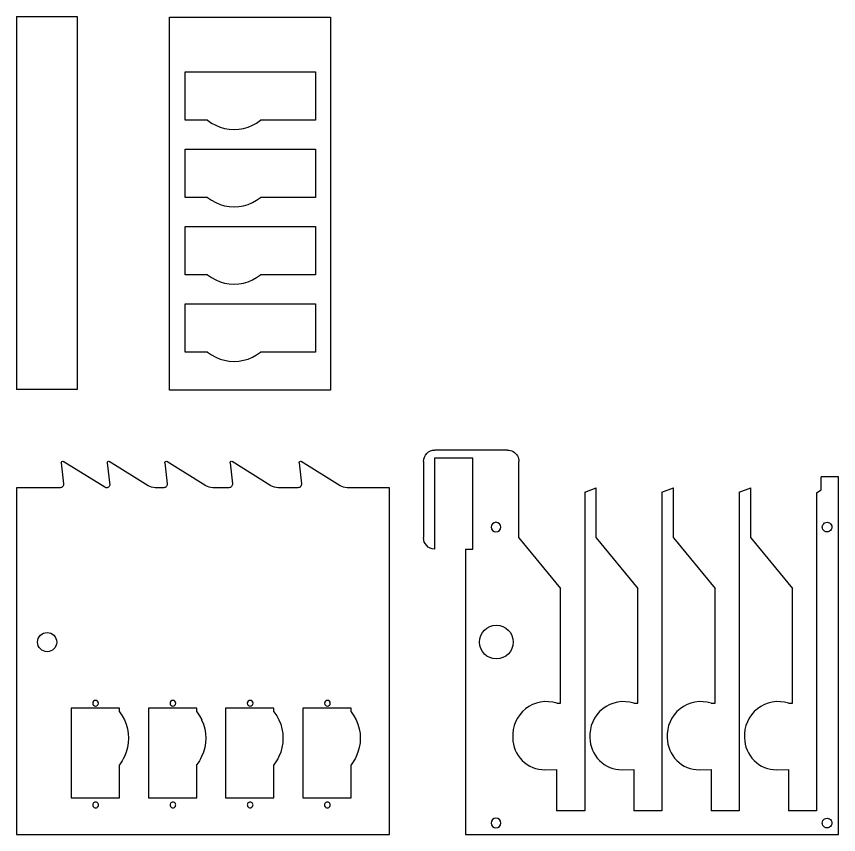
# Model space of a CAD drawing. Header units: millimetres. Extents: x -658 to 1307, y -81 to 472.
# Drawn here: x 0 to 214.3, y 240 to 453.2 of the extents above; entities that cross this region are included whole.
import ezdxf

# ---------------------------------------------------------------- set-up
doc = ezdxf.new("R2010")
doc.units = ezdxf.units.MM
doc.layers.get('0').update_dxf_attribs({"true_color": 0xffffff})

# ---------------------------------------------------------------- blocks, each defined once
blk = doc.blocks.new('Group_2')
for p, q in [((0, 0), (0, 41.95, 0)), ((0, 41.95, 0), (97.2, 41.95, 0)), ((97.2, 41.95, 0), (97.2, 0, 0)), ((9.94, 31.99, 0), (9.94, 37.88, 0)), ((9.94, 37.88, 0), (22.54, 37.88, 0)), ((22.54, 37.88, 0), (22.54, 3.89, 0)), ((30.08, 31.99, 0), (30.08, 37.88, 0)), ((30.08, 37.88, 0), (42.68, 37.88, 0)), ((42.68, 37.88, 0), (42.68, 3.89, 0)), ((50.22, 37.88, 0), (62.82, 37.88, 0)), ((50.22, 31.99, 0), (50.22, 37.88, 0)), ((62.82, 37.88, 0), (62.82, 3.89, 0)), ((70.36, 37.88, 0), (82.96, 37.88, 0)), ((70.36, 31.99, 0), (70.36, 37.88, 0)), ((82.96, 37.88, 0), (82.96, 3.89, 0)), ((9.94, 3.89, 0), (9.94, 18.19, 0)), ((30.08, 3.89, 0), (30.08, 18.19, 0)), ((50.22, 3.89, 0), (50.22, 18.19, 0)), ((70.36, 3.89, 0), (70.36, 18.19, 0)), ((22.54, 3.89, 0), (9.94, 3.89, 0)), ((42.68, 3.89, 0), (30.08, 3.89, 0)), ((62.82, 3.89, 0), (50.22, 3.89, 0)), ((82.96, 3.89, 0), (70.36, 3.89, 0)), ((97.2, 0, 0), (0, 0))]:
    blk.add_line(p, q)
for points in [[(9.94, 31.99, 0), (9.23, 30.98, 0), (8.63, 29.89, 0), (8.16, 28.74, 0), (7.82, 27.55, 0), (7.61, 26.33, 0), (7.54, 25.09, 0), (7.61, 23.85, 0), (7.82, 22.63, 0), (8.16, 21.44, 0), (8.63, 20.29, 0), (9.23, 19.21, 0), (9.94, 18.19, 0)], [(30.08, 31.99, 0), (29.37, 30.98, 0), (28.77, 29.89, 0), (28.3, 28.74, 0), (27.96, 27.55, 0), (27.75, 26.33, 0), (27.68, 25.09, 0), (27.75, 23.85, 0), (27.96, 22.63, 0), (28.3, 21.44, 0), (28.77, 20.29, 0), (29.37, 19.21, 0), (30.08, 18.19, 0)], [(50.22, 31.99, 0), (49.51, 30.98, 0), (48.91, 29.89, 0), (48.44, 28.74, 0), (48.1, 27.55, 0), (47.89, 26.33, 0), (47.82, 25.09, 0), (47.89, 23.85, 0), (48.1, 22.63, 0), (48.44, 21.44, 0), (48.91, 20.29, 0), (49.51, 19.21, 0), (50.22, 18.19, 0)], [(70.36, 31.99, 0), (69.64, 30.98, 0), (69.05, 29.89, 0), (68.58, 28.74, 0), (68.23, 27.55, 0), (68.03, 26.33, 0), (67.96, 25.09, 0), (68.03, 23.85, 0), (68.23, 22.63, 0), (68.58, 21.44, 0), (69.05, 20.29, 0), (69.64, 19.21, 0), (70.36, 18.19, 0)]]:
    blk.add_polyline3d(points)
blk = doc.blocks.new('Component_14')
for p, q in [((12.4, 23.32, 0), (-0.2, 23.32, 0)), ((-0.2, 23.32, 0), (-0.2, 0, 0)), ((12.4, 22.41, 0), (12.4, 23.32, 0)), ((12.4, 0, 0), (12.4, 8.62, 0)), ((-0.2, 0, 0), (12.4, 0, 0))]:
    blk.add_line(p, q)
blk.add_polyline3d([(12.4, 22.41, 0), (13.11, 21.4, 0), (13.71, 20.31, 0)])
at = {"extrusion": (6.59105e-05, 0.000105265, -1)}
blk.add_arc((-3.52, 15.52, 0), 11.24, 154.7789, 205.2211, dxfattribs=at)
at = {"extrusion": (0.000107199, 8.5818e-05, -1)}
blk.add_arc((-3.52, 15.52, 0), 11.24, 205.2211, 217.8529, dxfattribs=at)
blk = doc.blocks.new('Group_12')
for p, q in [((23.02, 75, 0), (12.19, 81.72, 0)), ((34.35, 75.42, 0), (24.19, 81.72, 0)), ((49.35, 75.42, 0), (39.19, 81.72, 0)), ((66.35, 75.42, 0), (56.19, 81.72, 0)), ((84.35, 75.42, 0), (74.19, 81.72, 0)), ((11.68, 81.4, 0), (12.29, 75.89, 0)), ((23.68, 81.4, 0), (24.32, 75.58, 0)), ((38.68, 81.4, 0), (39.29, 75.89, 0)), ((55.68, 81.4, 0), (56.29, 75.89, 0)), ((73.68, 81.4, 0), (74.29, 75.89, 0)), ((0, 74.89, 0), (0, -15.48, 0.01)), ((9.7, 74.89, 0), (0, 74.89, 0)), ((11.39, 74.89, 0), (9.7, 74.89, 0)), ((38.39, 74.89, 0), (36.2, 74.89, 0)), ((55.39, 74.89, 0), (51.2, 74.89, 0)), ((73.39, 74.89, 0), (68.2, 74.89, 0)), ((97.2, 74.89, 0), (86.2, 74.89, 0)), ((97.2, -15.48, 0.01), (97.2, 74.89, 0)), ((0, -15.48, 0.01), (97.2, -15.48, 0.01))]:
    blk.add_line(p, q)
for points in [[(19.89, -7.76, 0.01), (19.92, -7.95, 0.01), (19.99, -8.13, 0.01), (20.11, -8.29, 0.01), (20.27, -8.4, 0.01), (20.45, -8.48, 0.01), (20.64, -8.51, 0.01), (20.84, -8.48, 0.01), (21.02, -8.4, 0.01), (21.17, -8.29, 0.01), (21.29, -8.13, 0.01), (21.37, -7.95, 0.01), (21.39, -7.76, 0.01), (21.37, -7.56, 0.01), (21.29, -7.38, 0.01), (21.17, -7.22, 0.01), (21.02, -7.11, 0.01), (20.84, -7.03, 0.01), (20.64, -7.01, 0.01), (20.45, -7.03, 0.01), (20.27, -7.11, 0.01), (20.11, -7.22, 0.01), (19.99, -7.38, 0.01), (19.92, -7.56, 0.01), (19.89, -7.76, 0.01)], [(40.03, -7.76, 0.01), (40.06, -7.95, 0.01), (40.13, -8.13, 0.01), (40.25, -8.29, 0.01), (40.41, -8.4, 0.01), (40.59, -8.48, 0.01), (40.78, -8.51, 0.01), (40.97, -8.48, 0.01), (41.16, -8.4, 0.01), (41.31, -8.29, 0.01), (41.43, -8.13, 0.01), (41.5, -7.95, 0.01), (41.53, -7.76, 0.01), (41.5, -7.56, 0.01), (41.43, -7.38, 0.01), (41.31, -7.22, 0.01), (41.16, -7.11, 0.01), (40.97, -7.03, 0.01), (40.78, -7.01, 0.01), (40.59, -7.03, 0.01), (40.41, -7.11, 0.01), (40.25, -7.22, 0.01), (40.13, -7.38, 0.01), (40.06, -7.56, 0.01), (40.03, -7.76, 0.01)], [(60.17, -7.76, 0.01), (60.19, -7.95, 0.01), (60.27, -8.13, 0.01), (60.39, -8.29, 0.01), (60.54, -8.4, 0.01), (60.72, -8.48, 0.01), (60.92, -8.51, 0.01), (61.11, -8.48, 0.01), (61.29, -8.4, 0.01), (61.45, -8.29, 0.01), (61.57, -8.13, 0.01), (61.64, -7.95, 0.01), (61.67, -7.76, 0.01), (61.64, -7.56, 0.01), (61.57, -7.38, 0.01), (61.45, -7.22, 0.01), (61.29, -7.11, 0.01), (61.11, -7.03, 0.01), (60.92, -7.01, 0.01), (60.72, -7.03, 0.01), (60.54, -7.11, 0.01), (60.39, -7.22, 0.01), (60.27, -7.38, 0.01), (60.19, -7.56, 0.01), (60.17, -7.76, 0.01)], [(80.31, -7.76, 0.01), (80.33, -7.95, 0.01), (80.41, -8.13, 0.01), (80.53, -8.29, 0.01), (80.68, -8.4, 0.01), (80.86, -8.48, 0.01), (81.06, -8.51, 0.01), (81.25, -8.48, 0.01), (81.43, -8.4, 0.01), (81.59, -8.29, 0.01), (81.71, -8.13, 0.01), (81.78, -7.95, 0.01), (81.81, -7.76, 0.01), (81.78, -7.56, 0.01), (81.71, -7.38, 0.01), (81.59, -7.22, 0.01), (81.43, -7.11, 0.01), (81.25, -7.03, 0.01), (81.06, -7.01, 0.01), (80.86, -7.03, 0.01), (80.68, -7.11, 0.01), (80.53, -7.22, 0.01), (80.41, -7.38, 0.01), (80.33, -7.56, 0.01), (80.31, -7.76, 0.01)]]:
    blk.add_polyline3d(points, close=True)
blk.add_circle((8, 34.67, 0.01), 2.5)
at = {"extrusion": (0, 0, -1)}
for centre in [(-20.64, 18.74, -0.01), (-40.78, 18.74, -0.01), (-60.92, 18.74, -0.01), (-81.06, 18.74, -0.01)]:
    blk.add_circle(centre, 0.75, dxfattribs=at)
for centre, radius, start, end in [((-12.01, 81.44, 0), 0.337, 353.6598, 121.8274), ((-24.01, 81.44, 0), 0.337, 353.6598, 121.8274), ((-39.01, 81.44, 0), 0.337, 353.6598, 121.8274), ((-56.01, 81.44, 0), 0.337, 353.6598, 121.8274), ((-74.01, 81.44, 0), 0.337, 353.6598, 121.8274), ((-11.39, 75.79, 0), 0.901, 173.6598, 270), ((-23.48, 75.73, 0), 0.86, 189.9219, 301.8274), ((-36.2, 78.4, 0), 3.51, 270, 301.8274), ((-38.39, 75.79, 0), 0.901, 173.6598, 270), ((-51.2, 78.4, 0), 3.51, 270, 301.8274), ((-55.39, 75.79, 0), 0.901, 173.6598, 270), ((-68.2, 78.4, 0), 3.51, 270, 301.8274), ((-73.39, 75.79, 0), 0.901, 173.6598, 270), ((-86.2, 78.4, 0), 3.51, 270, 301.8274)]:
    blk.add_arc(centre, radius, start, end, dxfattribs=at)
for p in [(14.44, -5.91, 0.01), (34.58, -5.91, 0.01), (54.72, -5.91, 0.01), (74.86, -5.91, 0.01)]:
    blk.add_blockref('Component_14', p)
blk = doc.blocks.new('Group_5')
for p, q in [((0, 15.82, 0), (0, 0, 0)), ((0, 15.82, 0), (97.2, 15.82, 0)), ((97.2, 0, 0), (97.2, 15.82, 0)), ((0, 0, 0), (97.2, 0, 0))]:
    blk.add_line(p, q)
blk = doc.blocks.new('Group_19')
for p, q in [((86.32, 100.2, 0), (105.2, 100.2, 0)), ((83.32, 89.06, 0), (83.32, 97.2, 0)), ((95.3, 98.1, 0), (105.3, 98.1, 0)), ((95.3, 74.37, 0), (95.3, 98.1, 0)), ((105.3, 98.1, 0), (105.3, 74.37, 0)), ((108.2, 97.2, 0), (108.2, 77.37, 0)), ((0, 0, 0), (0, 93.21, 0)), ((0, 93.21, 0), (4.56, 93.21, 0)), ((4.56, 89.84, 0), (4.56, 93.21, 0)), ((22.87, 77.29, 0), (22.87, 90.35, 0)), ((25.87, 89.19, 0), (22.87, 90.35, 0)), ((43.02, 77.29, 0), (43.02, 90.35, 0)), ((46.02, 89.19, 0), (43.02, 90.35, 0)), ((63.17, 77.3, 0), (63.17, 90.35, 0)), ((66.17, 89.19, 0), (63.17, 90.35, 0)), ((5.72, 89.06, 0), (4.56, 89.84, 0)), ((5.72, 89.06, 0), (5.72, 6.14, 0)), ((25.87, 89.19, 0), (25.87, 6.14, 0)), ((46.02, 89.19, 0), (46.02, 6.14, 0)), ((66.17, 89.19, 0), (66.17, 6.14, 0)), ((83.32, 77.3, 0), (83.32, 89.06, 0)), ((22.87, 77.29, 0), (12.02, 64.11, 0)), ((43.02, 77.29, 0), (32.17, 64.11, 0)), ((63.17, 77.3, 0), (52.32, 64.11, 0)), ((83.32, 77.3, 0), (72.47, 64.11, 0)), ((97.2, 74.37, 0), (95.3, 74.37, 0)), ((97.2, 74.37, 0), (97.2, 0)), ((12.02, 34.23, 0), (12.02, 64.11, 0)), ((32.17, 34.23, 0), (32.17, 64.11, 0)), ((52.32, 34.23, 0), (52.32, 64.11, 0)), ((72.47, 34.23, 0), (72.47, 64.11, 0)), ((13.04, 34.23, 0), (12.02, 34.23, 0)), ((33.19, 34.23, 0), (32.17, 34.23, 0)), ((53.34, 34.23, 0), (52.32, 34.23, 0)), ((73.45, 34.23, 0), (72.47, 34.23, 0)), ((13.08, 16.91, 0), (13.05, 6.14, 0)), ((16.11, 16.89, 0), (13.08, 16.91, 0)), ((33.23, 16.91, 0), (33.2, 6.14, 0)), ((36.26, 16.89, 0), (33.23, 16.91, 0)), ((53.38, 16.91, 0), (53.35, 6.14, 0)), ((56.41, 16.89, 0), (53.38, 16.91, 0)), ((73.49, 16.91, 0), (73.5, 6.14, 0)), ((76.52, 16.89, 0), (73.49, 16.91, 0)), ((5.72, 6.14, 0), (13.05, 6.14, 0)), ((25.87, 6.14, 0), (33.2, 6.14, 0)), ((46.02, 6.14, 0), (53.35, 6.14, 0)), ((66.17, 6.14, 0), (73.5, 6.14, 0)), ((97.2, 0), (0, 0, 0))]:
    blk.add_line(p, q)
blk.add_polyline3d([(86.32, 100.2, 0), (85.93, 100.18, 0), (85.54, 100.1, 0), (85.17, 99.97, 0), (84.82, 99.8, 0), (84.49, 99.58, 0), (84.2, 99.32, 0), (83.94, 99.03, 0), (83.72, 98.7, 0), (83.55, 98.35, 0), (83.42, 97.98, 0), (83.34, 97.59, 0), (83.32, 97.2, 0)])
for points in [[(1.75, 80.11, 0), (1.79, 79.79, 0), (1.92, 79.49, 0), (2.12, 79.23, 0), (2.37, 79.03, 0), (2.68, 78.9, 0), (3, 78.86, 0), (3.32, 78.9, 0), (3.62, 79.03, 0), (3.88, 79.23, 0), (4.08, 79.49, 0), (4.21, 79.79, 0), (4.25, 80.11, 0), (4.21, 80.43, 0), (4.08, 80.74, 0), (3.88, 80.99, 0), (3.62, 81.19, 0), (3.32, 81.32, 0), (3, 81.36, 0), (2.68, 81.32, 0), (2.37, 81.19, 0), (2.12, 80.99, 0), (1.92, 80.74, 0), (1.79, 80.43, 0), (1.75, 80.11, 0)], [(1.75, 3, 0), (1.79, 2.68, 0), (1.92, 2.37, 0), (2.12, 2.12, 0), (2.37, 1.92, 0), (2.68, 1.79, 0), (3, 1.75, 0), (3.32, 1.79, 0), (3.62, 1.92, 0), (3.88, 2.12, 0), (4.08, 2.37, 0), (4.21, 2.68, 0), (4.25, 3, 0), (4.21, 3.32, 0), (4.08, 3.62, 0), (3.88, 3.88, 0), (3.62, 4.08, 0), (3.32, 4.21, 0), (3, 4.25, 0), (2.68, 4.21, 0), (2.37, 4.08, 0), (2.12, 3.88, 0), (1.92, 3.62, 0), (1.79, 3.32, 0), (1.75, 3, 0)]]:
    blk.add_polyline3d(points, close=True)
at = {"extrusion": (-1.8892e-06, 5.10781e-06, 1)}
for centre in [(89.3, 80.11, 0), (89.3, 3, 0)]:
    blk.add_circle(centre, 1.25, dxfattribs=at)
at = {"extrusion": (6.0377e-16, 2.36043e-16, -1)}
blk.add_circle((-89.2, 50.15, 0), 4.4, dxfattribs=at)
for centre, start, end in [((105.2, 97.2, 0), 360, 90), ((105.2, 77.37, 0), 271.9092, 0)]:
    blk.add_arc(centre, 3, start, end)
at = {"extrusion": (-1.67323e-16, 2.82633e-16, -1)}
for centre in [(-15.73, 25.85, 0), (-35.88, 25.85, 0), (-56.03, 25.85, 0), (-76.15, 25.85, 0)]:
    blk.add_arc(centre, 8.79, 72.1425, 184.2663, dxfattribs=at)
at = {"extrusion": (5.24703e-19, 1.47986e-16, -1)}
for centre in [(-16.16, 25.22, 0), (-36.31, 25.22, 0), (-56.46, 25.22, 0), (-76.57, 25.22, 0)]:
    blk.add_arc(centre, 8.34, 180.2031, 270.3417, dxfattribs=at)

msp = doc.modelspace()

# ---------------------------------------------------------------- block references
at = {"extrusion": (0, 0, -1), "zscale": -1, "rotation": 270}
msp.add_blockref('Group_5', (-15.82, 453.17, 0), dxfattribs=at)
at = {"rotation": 89.99999999999999}
msp.add_blockref('Group_2', (81.82, 355.75, 0), dxfattribs=at)
at = {"extrusion": (0, 0, -1), "zscale": -1}
msp.add_blockref('Group_19', (-214.29, 240), dxfattribs=at)
msp.add_blockref('Group_12', (0, 255.48, -0.01))

doc.saveas('drawing.dxf')
